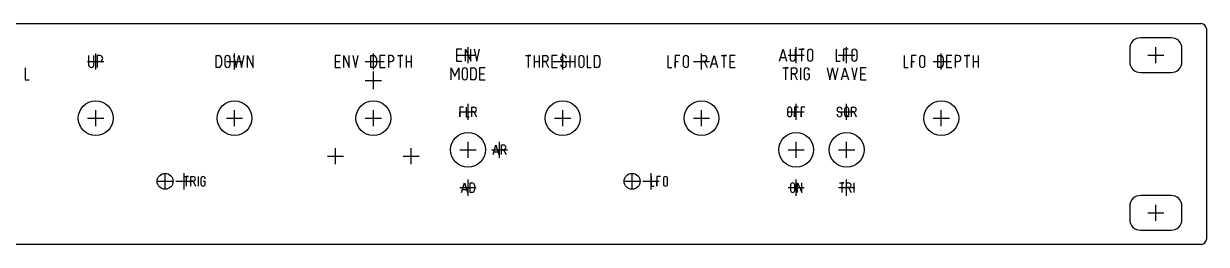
# Model space of a CAD drawing. Header units: inches. Extents: x -0.1 to 19, y -0.1 to 1.8.
# Drawn here: x 9.63 to 19, y 0 to 1.75 of the extents above; entities that cross this region are included whole.
import ezdxf

# ---------------------------------------------------------------- set-up
doc = ezdxf.new("R2010")
doc.units = ezdxf.units.IN
doc.header["$MEASUREMENT"] = 0
for name, color, linetype in [('Contour', 7, 'CONTINUOUS'), ('Engraving', 7, 'CONTINUOUS'), ('Reference_points', 1, 'CONTINUOUS')]:
    doc.layers.add(name, color=color, linetype=linetype)

msp = doc.modelspace()

# ---------------------------------------------------------------- linework, layer by layer
at = {"layer": 'Contour', "color": 7, "linetype": 'CONTINUOUS'}
for p, q in [((0.03941, 1.75), (18.96059, 1.75)), ((19, 1.71059), (19, 0.03941)), ((18.72008, 1.6378), (18.47992, 1.6378)), ((18.39331, 1.55118), (18.39331, 1.44882)), ((18.80669, 1.44882), (18.80669, 1.55118)), ((18.47992, 1.3622), (18.72008, 1.3622)), ((18.72008, 0.3878), (18.47992, 0.3878)), ((18.39331, 0.30118), (18.39331, 0.19882)), ((18.80669, 0.19882), (18.80669, 0.30118)), ((18.47992, 0.1122), (18.72008, 0.1122)), ((18.96059, 0), (0.03941, 0))]:
    msp.add_line(p, q, dxfattribs=at)
for centre, radius in [((10.2, 1), 0.1378), ((11.3, 1), 0.1378), ((12.4, 1), 0.1378), ((13.9, 1), 0.1378), ((15, 1), 0.1378), ((16.9, 1), 0.1378), ((13.15, 0.75), 0.1378), ((15.75, 0.75), 0.1378), ((16.15, 0.75), 0.1378), ((10.75, 0.5), 0.06299), ((14.45, 0.5), 0.06299)]:
    msp.add_circle(centre, radius, dxfattribs=at)
for centre, radius, start, end in [((18.96059, 1.71059), 0.03941, 0, 90), ((18.47992, 1.55118), 0.08661, 90, 180), ((18.72008, 1.55118), 0.08661, 360, 450), ((18.47992, 1.44882), 0.08661, 180, 270), ((18.72008, 1.44882), 0.08661, 270, 360), ((18.47992, 0.30118), 0.08661, 90, 180), ((18.72008, 0.30118), 0.08661, 360, 450), ((18.47992, 0.19882), 0.08661, 180, 270), ((18.72008, 0.19882), 0.08661, 270, 360), ((18.96059, 0.03941), 0.03941, -90, 0)]:
    msp.add_arc(centre, radius, start, end, dxfattribs=at)
at = {"layer": 'Engraving', "color": 142, "linetype": 'CONTINUOUS'}
for p, q in [((13.10197, 1.54724), (13.05945, 1.54724)), ((13.05945, 1.54724), (13.05945, 1.45276)), ((13.05945, 1.5), (13.09488, 1.5)), ((13.12874, 1.45276), (13.12874, 1.54724)), ((13.12874, 1.54724), (13.17126, 1.45276)), ((13.17126, 1.45276), (13.17126, 1.54724)), ((13.19803, 1.54724), (13.21929, 1.45276)), ((13.21929, 1.45276), (13.24055, 1.54724)), ((10.14331, 1.49724), (10.14331, 1.42402)), ((10.18583, 1.42402), (10.18583, 1.49724)), ((10.23307, 1.49724), (10.21181, 1.49724)), ((10.21181, 1.49724), (10.21181, 1.40276)), ((10.21181, 1.45), (10.23307, 1.45)), ((11.15354, 1.40276), (11.15354, 1.49724)), ((11.15354, 1.49724), (11.17244, 1.49724)), ((11.19606, 1.47362), (11.19606, 1.42638)), ((11.22283, 1.47598), (11.22283, 1.42402)), ((11.26535, 1.42402), (11.26535, 1.47598)), ((11.29213, 1.49724), (11.31339, 1.40276)), ((11.31339, 1.40276), (11.33465, 1.49724)), ((11.33465, 1.49724), (11.35591, 1.40276)), ((11.35591, 1.40276), (11.37717, 1.49724)), ((11.40394, 1.40276), (11.40394, 1.49724)), ((11.40394, 1.49724), (11.44646, 1.40276)), ((11.44646, 1.40276), (11.44646, 1.49724)), ((12.14016, 1.49724), (12.09764, 1.49724)), ((12.09764, 1.49724), (12.09764, 1.40276)), ((12.09764, 1.45), (12.13307, 1.45)), ((12.16693, 1.40276), (12.16693, 1.49724)), ((12.16693, 1.49724), (12.20945, 1.40276)), ((12.20945, 1.40276), (12.20945, 1.49724)), ((12.23622, 1.49724), (12.25748, 1.40276)), ((12.25748, 1.40276), (12.27874, 1.49724)), ((12.3811, 1.40276), (12.3811, 1.49724)), ((12.3811, 1.49724), (12.4, 1.49724)), ((12.42362, 1.47362), (12.42362, 1.42638)), ((12.49291, 1.49724), (12.45039, 1.49724)), ((12.45039, 1.49724), (12.45039, 1.40276)), ((12.45039, 1.45), (12.48583, 1.45)), ((12.54016, 1.49724), (12.5189, 1.49724)), ((12.5189, 1.49724), (12.5189, 1.40276)), ((12.5189, 1.45), (12.54016, 1.45)), ((12.59055, 1.49724), (12.63307, 1.49724)), ((12.63307, 1.49724), (12.61181, 1.49724)), ((12.61181, 1.49724), (12.61181, 1.40276)), ((12.65984, 1.49724), (12.65984, 1.40276)), ((12.65984, 1.45), (12.70236, 1.45)), ((12.70236, 1.40276), (12.70236, 1.49724)), ((13.05945, 1.45276), (13.10197, 1.45276)), ((13.60472, 1.49724), (13.64724, 1.49724)), ((13.64724, 1.49724), (13.62598, 1.49724)), ((13.62598, 1.49724), (13.62598, 1.40276)), ((13.67402, 1.49724), (13.67402, 1.40276)), ((13.67402, 1.45), (13.71654, 1.45)), ((13.71654, 1.40276), (13.71654, 1.49724)), ((13.74252, 1.40276), (13.74252, 1.49724)), ((13.74252, 1.49724), (13.76378, 1.49724)), ((13.76378, 1.45), (13.74252, 1.45)), ((13.74252, 1.45), (13.76378, 1.45)), ((13.76378, 1.45), (13.7874, 1.40276)), ((13.85669, 1.49724), (13.81417, 1.49724)), ((13.81417, 1.49724), (13.81417, 1.40276)), ((13.81417, 1.45), (13.84961, 1.45)), ((13.95748, 1.49724), (13.95748, 1.40276)), ((13.95748, 1.45), (14, 1.45)), ((14, 1.40276), (14, 1.49724)), ((14.02677, 1.47598), (14.02677, 1.42402)), ((14.06929, 1.42402), (14.06929, 1.47598)), ((14.09528, 1.49724), (14.09528, 1.40276)), ((14.15276, 1.40276), (14.15276, 1.49724)), ((14.15276, 1.49724), (14.17165, 1.49724)), ((14.19528, 1.47362), (14.19528, 1.42638)), ((9.64213, 1.39969), (9.64213, 1.3052)), ((11.17244, 1.40276), (11.15354, 1.40276)), ((12.09764, 1.40276), (12.14016, 1.40276)), ((12.4, 1.40276), (12.3811, 1.40276)), ((12.4, 1.23055), (12.4, 1.36945)), ((12.45039, 1.40276), (12.49291, 1.40276)), ((13.01535, 1.3052), (13.01535, 1.39969)), ((13.01535, 1.39969), (13.04606, 1.33354)), ((13.04606, 1.33354), (13.07677, 1.39969)), ((13.07677, 1.39969), (13.07677, 1.3052)), ((13.10354, 1.37843), (13.10354, 1.32646)), ((13.14606, 1.32646), (13.14606, 1.37843)), ((13.17283, 1.3052), (13.17283, 1.39969)), ((13.17283, 1.39969), (13.19173, 1.39969)), ((13.21535, 1.37606), (13.21535, 1.32882)), ((13.28465, 1.39969), (13.24213, 1.39969)), ((13.24213, 1.39969), (13.24213, 1.3052)), ((13.24213, 1.35244), (13.27756, 1.35244)), ((13.81417, 1.40276), (13.85669, 1.40276)), ((14.09528, 1.40276), (14.12598, 1.40276)), ((14.17165, 1.40276), (14.15276, 1.40276)), ((9.64213, 1.3052), (9.67283, 1.3052)), ((13.19173, 1.3052), (13.17283, 1.3052)), ((13.24213, 1.3052), (13.28465, 1.3052)), ((13.11409, 1.0878), (13.08386, 1.0878)), ((13.08386, 1.0878), (13.08386, 1.0122)), ((13.08386, 1.0122), (13.08386, 1.05)), ((13.08386, 1.05), (13.10276, 1.05)), ((13.13488, 1.0878), (13.13488, 1.0122)), ((13.18024, 1.0122), (13.18024, 1.0878)), ((13.18024, 1.0878), (13.19724, 1.0878)), ((13.19724, 1.05), (13.18024, 1.05)), ((13.18024, 1.05), (13.19724, 1.05)), ((13.19724, 1.05), (13.21614, 1.0122)), ((13.13488, 1.0122), (13.15945, 1.0122)), ((13.34898, 0.7122), (13.37165, 0.7878)), ((13.37165, 0.7878), (13.39433, 0.7122)), ((13.41512, 0.7122), (13.41512, 0.7878)), ((13.41512, 0.7878), (13.43213, 0.7878)), ((13.43213, 0.75), (13.41512, 0.75)), ((13.41512, 0.75), (13.43213, 0.75)), ((13.43213, 0.75), (13.45102, 0.7122)), ((12.06693, 0.7), (12.13307, 0.7)), ((12.66693, 0.7), (12.73307, 0.7)), ((12.7, 0.66693), (12.7, 0.73307)), ((13.35654, 0.73488), (13.38677, 0.73488)), ((10.9, 0.5378), (10.93402, 0.5378)), ((10.93402, 0.5378), (10.91701, 0.5378)), ((10.91701, 0.5378), (10.91701, 0.4622)), ((10.9548, 0.4622), (10.9548, 0.5378)), ((10.9548, 0.5378), (10.97181, 0.5378)), ((10.97181, 0.5), (10.9548, 0.5)), ((10.9548, 0.5), (10.97181, 0.5)), ((10.97181, 0.5), (10.99071, 0.4622)), ((11.01213, 0.5378), (11.01213, 0.4622)), ((11.03354, 0.52079), (11.03354, 0.47921)), ((11.06756, 0.49811), (11.05055, 0.49811)), ((11.06756, 0.47921), (11.06756, 0.49811)), ((13.09961, 0.4122), (13.12228, 0.4878)), ((13.12228, 0.4878), (13.14496, 0.4122)), ((13.16638, 0.4122), (13.16638, 0.4878)), ((13.16638, 0.4878), (13.1815, 0.4878)), ((13.20039, 0.4689), (13.20039, 0.4311)), ((13.10717, 0.43488), (13.1374, 0.43488)), ((13.1815, 0.4122), (13.16638, 0.4122))]:
    msp.add_line(p, q, dxfattribs=at)
at = {"layer": 'Engraving', "color": 12, "linetype": 'CONTINUOUS'}
for p, q in [((15.61772, 1.45276), (15.64606, 1.54724)), ((15.64606, 1.54724), (15.67441, 1.45276)), ((15.70118, 1.54724), (15.70118, 1.47402)), ((15.7437, 1.47402), (15.7437, 1.54724)), ((15.77047, 1.54724), (15.81299, 1.54724)), ((15.81299, 1.54724), (15.79173, 1.54724)), ((15.79173, 1.54724), (15.79173, 1.45276)), ((15.83976, 1.52598), (15.83976, 1.47402)), ((15.88228, 1.47402), (15.88228, 1.52598)), ((16.06772, 1.54724), (16.06772, 1.45276)), ((16.16299, 1.54724), (16.1252, 1.54724)), ((16.1252, 1.54724), (16.1252, 1.45276)), ((16.1252, 1.45276), (16.1252, 1.5)), ((16.1252, 1.5), (16.14882, 1.5)), ((16.18976, 1.52598), (16.18976, 1.47402)), ((16.23228, 1.47402), (16.23228, 1.52598)), ((14.73346, 1.49724), (14.73346, 1.40276)), ((14.82874, 1.49724), (14.79094, 1.49724)), ((14.79094, 1.49724), (14.79094, 1.40276)), ((14.79094, 1.40276), (14.79094, 1.45)), ((14.79094, 1.45), (14.81457, 1.45)), ((14.85551, 1.47598), (14.85551, 1.42402)), ((14.89803, 1.42402), (14.89803, 1.47598)), ((14.99961, 1.40276), (14.99961, 1.49724)), ((14.99961, 1.49724), (15.02087, 1.49724)), ((15.02087, 1.45), (14.99961, 1.45)), ((14.99961, 1.45), (15.02087, 1.45)), ((15.02087, 1.45), (15.04449, 1.40276)), ((15.07126, 1.40276), (15.09961, 1.49724)), ((15.08071, 1.4311), (15.1185, 1.4311)), ((15.09961, 1.49724), (15.12795, 1.40276)), ((15.15472, 1.49724), (15.19724, 1.49724)), ((15.19724, 1.49724), (15.17598, 1.49724)), ((15.17598, 1.49724), (15.17598, 1.40276)), ((15.26654, 1.49724), (15.22402, 1.49724)), ((15.22402, 1.49724), (15.22402, 1.40276)), ((15.22402, 1.45), (15.25945, 1.45)), ((15.62717, 1.4811), (15.66496, 1.4811)), ((16.06772, 1.45276), (16.09843, 1.45276)), ((16.60591, 1.49724), (16.60591, 1.40276)), ((16.70118, 1.49724), (16.66339, 1.49724)), ((16.66339, 1.49724), (16.66339, 1.40276)), ((16.66339, 1.40276), (16.66339, 1.45)), ((16.66339, 1.45), (16.68701, 1.45)), ((16.72795, 1.47598), (16.72795, 1.42402)), ((16.77047, 1.42402), (16.77047, 1.47598)), ((16.87283, 1.40276), (16.87283, 1.49724)), ((16.87283, 1.49724), (16.89173, 1.49724)), ((16.91535, 1.47362), (16.91535, 1.42638)), ((16.98465, 1.49724), (16.94213, 1.49724)), ((16.94213, 1.49724), (16.94213, 1.40276)), ((16.94213, 1.45), (16.97756, 1.45)), ((17.03189, 1.49724), (17.01063, 1.49724)), ((17.01063, 1.49724), (17.01063, 1.40276)), ((17.01063, 1.45), (17.03189, 1.45)), ((17.08228, 1.49724), (17.1248, 1.49724)), ((17.1248, 1.49724), (17.10354, 1.49724)), ((17.10354, 1.49724), (17.10354, 1.40276)), ((17.15157, 1.49724), (17.15157, 1.40276)), ((17.15157, 1.45), (17.19409, 1.45)), ((17.19409, 1.40276), (17.19409, 1.49724)), ((14.73346, 1.40276), (14.76417, 1.40276)), ((15.22402, 1.40276), (15.26654, 1.40276)), ((15.64528, 1.39969), (15.6878, 1.39969)), ((15.6878, 1.39969), (15.66654, 1.39969)), ((15.66654, 1.39969), (15.66654, 1.3052)), ((15.71378, 1.3052), (15.71378, 1.39969)), ((15.71378, 1.39969), (15.73504, 1.39969)), ((15.73504, 1.35244), (15.71378, 1.35244)), ((15.71378, 1.35244), (15.73504, 1.35244)), ((15.73504, 1.35244), (15.75866, 1.3052)), ((15.78543, 1.39969), (15.78543, 1.3052)), ((15.8122, 1.37843), (15.8122, 1.32646)), ((15.85472, 1.35008), (15.83346, 1.35008)), ((15.85472, 1.32646), (15.85472, 1.35008)), ((15.99646, 1.39969), (16.01772, 1.3052)), ((16.01772, 1.3052), (16.03898, 1.39969)), ((16.03898, 1.39969), (16.06024, 1.3052)), ((16.06024, 1.3052), (16.0815, 1.39969)), ((16.10827, 1.3052), (16.13661, 1.39969)), ((16.11772, 1.33354), (16.15551, 1.33354)), ((16.13661, 1.39969), (16.16496, 1.3052)), ((16.19173, 1.39969), (16.21299, 1.3052)), ((16.21299, 1.3052), (16.23425, 1.39969)), ((16.30354, 1.39969), (16.26102, 1.39969)), ((16.26102, 1.39969), (16.26102, 1.3052)), ((16.26102, 1.35244), (16.29646, 1.35244)), ((16.60591, 1.40276), (16.63661, 1.40276)), ((16.89173, 1.40276), (16.87283, 1.40276)), ((16.94213, 1.40276), (16.98465, 1.40276)), ((16.26102, 1.3052), (16.30354, 1.3052)), ((15.68134, 1.07079), (15.68134, 1.02921)), ((15.71535, 1.02921), (15.71535, 1.07079)), ((15.76701, 1.0878), (15.73677, 1.0878)), ((15.73677, 1.0878), (15.73677, 1.0122)), ((15.73677, 1.0122), (15.73677, 1.05)), ((15.73677, 1.05), (15.75567, 1.05)), ((15.81866, 1.0878), (15.78843, 1.0878)), ((15.78843, 1.0878), (15.78843, 1.0122)), ((15.78843, 1.0122), (15.78843, 1.05)), ((15.78843, 1.05), (15.80732, 1.05)), ((16.13299, 1.07079), (16.13299, 1.02921)), ((16.16701, 1.02921), (16.16701, 1.07079)), ((16.18969, 1.0122), (16.18969, 1.0878)), ((16.18969, 1.0878), (16.20669, 1.0878)), ((16.20669, 1.05), (16.18969, 1.05)), ((16.18969, 1.05), (16.20669, 1.05)), ((16.20669, 1.05), (16.22559, 1.0122)), ((16.15756, 1.02354), (16.1689, 1.0122)), ((14.6, 0.5378), (14.6, 0.4622)), ((14.67622, 0.5378), (14.64598, 0.5378)), ((14.64598, 0.5378), (14.64598, 0.4622)), ((14.64598, 0.4622), (14.64598, 0.5)), ((14.64598, 0.5), (14.66488, 0.5)), ((14.69764, 0.52079), (14.69764, 0.47921)), ((14.73165, 0.47921), (14.73165, 0.52079)), ((15.70528, 0.47079), (15.70528, 0.42921)), ((15.73929, 0.42921), (15.73929, 0.47079)), ((15.76071, 0.4122), (15.76071, 0.4878)), ((15.76071, 0.4878), (15.79472, 0.4122)), ((15.79472, 0.4122), (15.79472, 0.4878)), ((16.09394, 0.4878), (16.12795, 0.4878)), ((16.12795, 0.4878), (16.11094, 0.4878)), ((16.11094, 0.4878), (16.11094, 0.4122)), ((16.14874, 0.4122), (16.14874, 0.4878)), ((16.14874, 0.4878), (16.16575, 0.4878)), ((16.20606, 0.4878), (16.20606, 0.4122)), ((14.6, 0.4622), (14.62457, 0.4622)), ((16.16575, 0.45), (16.14874, 0.45)), ((16.14874, 0.45), (16.16575, 0.45)), ((16.16575, 0.45), (16.18465, 0.4122))]:
    msp.add_line(p, q, dxfattribs=at)
for centre, radius, start, end in [((15.86102, 1.52598), 0.02126, 0, 180), ((16.21102, 1.52598), 0.02126, 0, 180), ((14.87677, 1.47598), 0.02126, 0, 180), ((14.87677, 1.42402), 0.02126, 180, 360), ((15.02087, 1.47362), 0.02362, -90, 90), ((15.72244, 1.47402), 0.02126, 180, 360), ((15.86102, 1.47402), 0.02126, 180, 360), ((16.21102, 1.47402), 0.02126, 180, 360), ((16.74921, 1.47598), 0.02126, 0, 180), ((16.74921, 1.42402), 0.02126, 180, 360), ((16.89186, 1.47375), 0.0235, -0.30378, 90.30378), ((16.89186, 1.42625), 0.0235, -90.30378, 0.30378), ((17.03189, 1.47362), 0.02362, 270, 450), ((15.73504, 1.37606), 0.02362, -90, 90), ((15.83346, 1.37843), 0.02126, 0, 180), ((15.83346, 1.32646), 0.02126, 180, 360), ((15.69835, 1.07079), 0.01701, 0, 180), ((16.09331, 1.0689), 0.0189, 90, 270), ((16.09331, 1.0311), 0.0189, 180, 360), ((16.09341, 1.069), 0.0188, -0.30378, 90.30378), ((16.09341, 1.0312), 0.0188, 359.69622, 450.30378), ((16.15, 1.07079), 0.01701, 0, 180), ((16.20669, 1.0689), 0.0189, -90, 90), ((15.69835, 1.02921), 0.01701, 180, 360), ((16.15, 1.02921), 0.01701, 180, 360), ((14.71465, 0.52079), 0.01701, 0, 180), ((14.71465, 0.47921), 0.01701, 180, 360), ((15.72228, 0.47079), 0.01701, 0, 180), ((16.16575, 0.4689), 0.0189, -90, 90), ((15.72228, 0.42921), 0.01701, 180, 360)]:
    msp.add_arc(centre, radius, start, end, dxfattribs=at)
at = {"layer": 'Engraving', "color": 142, "linetype": 'CONTINUOUS'}
for centre, radius, start, end in [((10.16457, 1.42402), 0.02126, 180, 360), ((10.23307, 1.47362), 0.02362, 270, 450), ((11.17257, 1.47375), 0.0235, -0.30378, 90.30378), ((11.17257, 1.42625), 0.0235, -90.30378, 0.30378), ((11.24409, 1.47598), 0.02126, 0, 180), ((11.24409, 1.42402), 0.02126, 180, 360), ((12.40012, 1.47375), 0.0235, -0.30378, 90.30378), ((12.40012, 1.42625), 0.0235, -90.30378, 0.30378), ((12.54016, 1.47362), 0.02362, 270, 450), ((13.76378, 1.47362), 0.02362, -90, 90), ((13.90709, 1.47362), 0.02362, 90, 270), ((13.90709, 1.42638), 0.02362, 180, 360), ((13.90721, 1.47375), 0.0235, -0.30378, 90.30378), ((13.90721, 1.4265), 0.0235, 359.69622, 450.30378), ((14.04803, 1.47598), 0.02126, 0, 180), ((14.04803, 1.42402), 0.02126, 180, 360), ((14.17178, 1.47375), 0.0235, -0.30378, 90.30378), ((14.17178, 1.42625), 0.0235, -90.30378, 0.30378), ((13.1248, 1.37843), 0.02126, 0, 180), ((13.1248, 1.32646), 0.02126, 180, 360), ((13.19186, 1.37619), 0.0235, -0.30378, 90.30378), ((13.19186, 1.32869), 0.0235, -90.30378, 0.30378), ((13.19724, 1.0689), 0.0189, -90, 90), ((13.43213, 0.7689), 0.0189, -90, 90), ((10.97181, 0.5189), 0.0189, -90, 90), ((11.05055, 0.52079), 0.01701, 0, 180), ((11.05055, 0.47921), 0.01701, 180, 360), ((13.1816, 0.469), 0.0188, -0.30378, 90.30378), ((13.1816, 0.431), 0.0188, -90.30378, 0.30378)]:
    msp.add_arc(centre, radius, start, end, dxfattribs=at)
at = {"layer": 'Reference_points', "color": 1, "linetype": 'CONTINUOUS'}
for p, q in [((10.2, 1.38602), (10.2, 1.51398)), ((11.3, 1.38602), (11.3, 1.51398)), ((12.4, 1.38602), (12.4, 1.51398)), ((13.08602, 1.5), (13.21398, 1.5)), ((13.15, 1.43602), (13.15, 1.56398)), ((13.9, 1.38602), (13.9, 1.51398)), ((15, 1.38602), (15, 1.51398)), ((15.68602, 1.5), (15.81398, 1.5)), ((15.75, 1.43602), (15.75, 1.56398)), ((16.08602, 1.5), (16.21398, 1.5)), ((16.15, 1.43602), (16.15, 1.56398)), ((16.9, 1.38602), (16.9, 1.51398)), ((18.53602, 1.5), (18.66398, 1.5)), ((18.6, 1.43602), (18.6, 1.56398)), ((10.13602, 1.45), (10.26398, 1.45)), ((11.23602, 1.45), (11.36398, 1.45)), ((12.33602, 1.45), (12.46398, 1.45)), ((13.83602, 1.45), (13.96398, 1.45)), ((14.93602, 1.45), (15.06398, 1.45)), ((16.83602, 1.45), (16.96398, 1.45)), ((12.4, 1.23602), (12.4, 1.36398)), ((12.33602, 1.3), (12.46398, 1.3)), ((10.2, 0.93602), (10.2, 1.06398)), ((11.3, 0.93602), (11.3, 1.06398)), ((12.4, 0.93602), (12.4, 1.06398)), ((13.08602, 1.05), (13.21398, 1.05)), ((13.15, 0.98602), (13.15, 1.11398)), ((13.9, 0.93602), (13.9, 1.06398)), ((15, 0.93602), (15, 1.06398)), ((15.68602, 1.05), (15.81398, 1.05)), ((15.75, 0.98602), (15.75, 1.11398)), ((16.08602, 1.05), (16.21398, 1.05)), ((16.15, 0.98602), (16.15, 1.11398)), ((16.9, 0.93602), (16.9, 1.06398)), ((10.13602, 1), (10.26398, 1)), ((11.23602, 1), (11.36398, 1)), ((12.33602, 1), (12.46398, 1)), ((13.83602, 1), (13.96398, 1)), ((14.93602, 1), (15.06398, 1)), ((16.83602, 1), (16.96398, 1)), ((12.1, 0.63602), (12.1, 0.76398)), ((12.7, 0.63602), (12.7, 0.76398)), ((13.08602, 0.75), (13.21398, 0.75)), ((13.15, 0.68602), (13.15, 0.81398)), ((13.33602, 0.75), (13.46398, 0.75)), ((13.4, 0.68602), (13.4, 0.81398)), ((15.68602, 0.75), (15.81398, 0.75)), ((15.75, 0.68602), (15.75, 0.81398)), ((16.08602, 0.75), (16.21398, 0.75)), ((16.15, 0.68602), (16.15, 0.81398)), ((12.03602, 0.7), (12.16398, 0.7)), ((12.63602, 0.7), (12.76398, 0.7)), ((10.75, 0.43602), (10.75, 0.56398)), ((10.9, 0.43602), (10.9, 0.56398)), ((14.45, 0.43602), (14.45, 0.56398)), ((14.6, 0.43602), (14.6, 0.56398)), ((10.68602, 0.5), (10.81398, 0.5)), ((10.83602, 0.5), (10.96398, 0.5)), ((13.15, 0.38602), (13.15, 0.51398)), ((14.38602, 0.5), (14.51398, 0.5)), ((14.53602, 0.5), (14.66398, 0.5)), ((15.75, 0.38602), (15.75, 0.51398)), ((16.15, 0.38602), (16.15, 0.51398)), ((13.08602, 0.45), (13.21398, 0.45)), ((15.68602, 0.45), (15.81398, 0.45)), ((16.08602, 0.45), (16.21398, 0.45)), ((18.6, 0.18602), (18.6, 0.31398)), ((18.53602, 0.25), (18.66398, 0.25))]:
    msp.add_line(p, q, dxfattribs=at)

doc.saveas('drawing.dxf')
